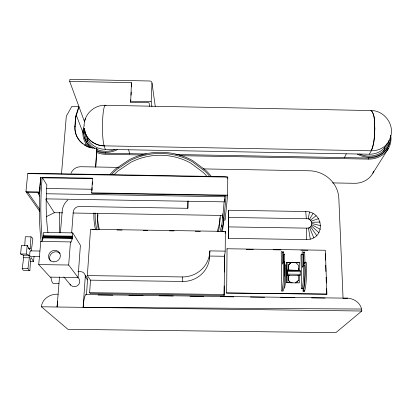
<?xml version="1.0" encoding="UTF-8"?>
<svg xmlns="http://www.w3.org/2000/svg" width="412" height="412" viewBox="0 0 412 412"><rect width="100%" height="100%" fill="white"/><g stroke="black" fill="none" stroke-linecap="round" stroke-linejoin="round"><path stroke-width="0.62" d="M306.513 239.573L306.579 228.14C313.64 228.99 313.11 217.897 306.322 218.71L228.691 217.448L228.521 210.244L305.75 211.516C324.182 211.644 325.943 239.506 306.513 239.573L228.315 238.357L228.521 210.244M226.657 293.004L227.043 248.76L325.351 250.254L326.901 294.142L226.657 293.004L326.901 294.142M224.128 201.705L222.913 215.455L223.798 220.111L225.122 220.137L227.625 195.154L227.769 177.114L224.777 176.671L31.466 173.272L27.738 173.601L25.946 191.729L39.794 211.48M228.315 238.357L228.691 217.448M188.104 200.886L187.841 208.302L79.495 206.51C76.421 206.35 73.413 208.812 73.264 211.943L71.667 232.713M46.077 198.878L224.525 201.865L224.55 198.996M224.525 201.865L224.993 195.612M224.128 295.461L224.602 256.269L225.204 251.124L225.374 231.395L90.532 229.268L87.354 275.587L90.486 280.155L89.646 292.674L90.367 293.638L224.128 295.461L224.21 285.959M224.334 272.018L224.488 254.889M290.666 282.75L286.922 282.694L286.994 275.144L288.246 275.159L288.194 280.196L290.81 282.823L295.811 282.895L298.489 280.407L298.53 275.365M299.473 275.324L299.406 282.869L295.662 282.817L298.489 280.407M286.994 275.144L300.101 275.571L300.291 271.755L300.147 270.509L299.519 270.293L299.591 262.763L298.365 262.444L290.367 262.326M300.147 270.509L287.046 270.112L287.123 262.578L286.335 262.341L286.922 282.694M287.54 275.391L287.591 270.323M288.297 270.133L288.343 265.107L290.867 262.635L296.001 262.748L298.623 265.452L298.427 270.329L287.046 270.112M290.81 282.823L288.333 280.263L288.246 275.159M288.431 270.184L288.482 265.153L291.006 262.676M187.841 201.252L187.841 208.302M90.486 280.155L182.82 281.453A26.224 25.487 -11.3 0 0 209.677 256.048L209.868 250.893L225.204 251.124M298.427 270.329L298.345 268.449M151.935 106.796L151.168 101.718L151.992 83.095A2.281 2.05 -4.7 0 0 149.803 80.999L69.865 79.346L69.695 81.401L84.687 122.235M84.043 125.536L84.342 122.534M149.618 106.43L149.026 102.66L130.666 102.294L131.459 82.673L69.695 81.401M130.666 102.294L130.8 99.73M131.042 95.244L131.217 92.041M131.49 86.911L131.629 84.347M30.416 261.666L33.496 261.713L31.209 257.588L30.576 259.112L29.87 270.632L28.855 270.241L27.939 268.701L29.35 257.794L29.087 255.286L23.396 255.203L20.6 253.967L21.455 245.31L27.213 245.398L29.607 249.785L30.246 248.287L30.957 236.828L25.312 236.74L24.751 245.655M34.078 256.439L33.496 261.713M29.087 255.286L26.378 254.055L27.213 245.398M95.79 166.968L96.866 148.361A23.587 21.383 -12.5 0 1 74.891 126.211L75.669 116.364L78.764 106.646L71.786 106.507L66.317 116.179L61.501 173.885M58.138 294.219C50.558 293.653 42.06 298.7 41.421 306.796L67.944 329.317L335.862 332.654L361.782 311.019L361.525 309.031L83.142 307.342L85.269 276.72A5.248 4.939 -33.9 0 0 80.489 271.621L77.92 271.585M223.798 220.111L226.111 195.592L91.696 193.31L92.504 178.2L40.736 177.294L39.377 191.961L39.681 192.43L26.275 192.203M91.871 190.771L92.092 187.589M92.314 184.411L92.489 181.872M85.279 275.587A5.145 4.851 -34.4 0 1 87.504 279.903L86.479 294.838A15.563 2.415 -87.5 0 0 83.142 307.342M95.584 167.179L96.866 148.361M72.775 232.888L71.683 241.01A8.832 1.586 -88.4 0 1 70.452 241.916L40.793 241.463L38.713 264.581L50.202 277.137L78.059 277.534L80.397 245.258L72.775 232.888L43.59 232.43L42.982 237.956A8.776 1.921 -88.2 0 1 42.451 240.093L42.287 240.557A8.843 1.936 -88.2 0 1 41.545 241.674M78.059 277.534L68.675 265.019L70.452 241.916M82.961 144.02A23.551 21.357 -12.5 0 1 75.077 126.68L75.854 116.843L78.95 107.141L78.764 106.646M59.498 276.993L57.077 307.002A15.481 2.915 -87.2 0 1 57.5 303.083M60.41 232.95L62.238 210.614C62.619 206.5 64.756 202.668 67.846 199.964M39.882 196.215L38.177 193.625L38.29 192.45M39.681 192.43L40.119 187.692M40.407 184.597L40.52 183.361M40.865 179.647L40.979 178.411M227.651 178.35L227.769 177.114L27.738 173.601M390.926 135.682C394.006 123.25 383.551 110.292 370.774 110.504M225.173 233.274L225.374 231.395M227.007 249.064L227.043 248.76M29.87 270.632L24.21 270.55L23.165 270.159L22.217 268.619L23.669 257.711L23.396 255.203M72.126 239.181L72.26 238.409L42.982 237.956M308.207 218.978L309.505 212.046M86.036 134.631A20.95 19.055 -11.9 0 0 105.302 149.355L369.281 154.212C374.431 146.687 374.441 137.134 374.791 128.374C374.292 122.534 375.311 115.35 371.361 110.576L105.199 105.287C95.548 104.916 86.535 112.172 84.511 121.545M84.718 120.86L85.464 118.429M303.191 288.436L303.598 287.349A17.474 2.235 -89.8 0 0 304.849 267.79L304.731 265.225L303.469 265.204L302.243 267.47L301.924 254.688L301.522 254.204L300.956 254.848L301.785 288.663L303.191 288.436L301.934 288.431M84.3 128.477C84.862 138.458 94.477 145.925 104.143 145.853L371.243 150.797C374.343 143.788 374.523 135.914 374.791 128.374C374.276 122.508 375.265 115.432 371.361 110.576M283.41 261.898L282.457 264.133L282.261 252.165L281.751 251.392L281.231 251.979L281.849 291.037L283.101 291.057A20.008 2.034 -89.6 0 0 284.682 261.914L283.41 261.898A20.008 2.003 -89.6 0 1 281.849 291.037M344.319 157.811L346.307 153.789M284.306 288.246L284.769 287.087A17.484 1.808 -89.7 0 0 285.84 267.512L285.758 264.947L284.491 264.926L284.574 267.491A17.484 1.777 -89.6 0 1 284.501 276.184M303.031 288.678L303.098 291.33L304.35 291.351A19.997 2.59 -89.8 0 0 306.219 262.233L304.952 262.217L303.747 264.442L303.438 252.484L302.784 251.711L302.12 252.298L302.171 254.225M85.191 145.003L85.794 143.906M368.915 157.204L368.436 158.033L368.498 159.104L179.565 155.659M309.376 219.457L313.027 213.488M372.819 173.261L388.526 148.284M301.785 288.663L302.346 287.329A17.474 2.204 -89.8 0 0 303.582 267.769L303.469 265.204M283.986 254.168L284.198 253.941L284.527 254.431L284.713 265.297M302.341 254.57L302.758 254.219L303.165 254.709L303.443 265.57M310.391 220.209L316.092 215.744M46.304 216.666L54.322 212.71L62.686 212.844M311.184 221.177L318.481 218.664M311.693 222.3L320.042 222.058M89.646 292.674L224.262 294.513M85.814 294.59L347.666 298.175C353.887 298.556 360.212 302.66 361.525 309.031M98.056 294.997L112.847 295.198M128.92 295.414L143.067 295.61M159.145 295.826L173.292 296.022M190.009 296.249L203.518 296.429M220.235 296.655L233.738 296.841M250.46 297.067L264.607 297.263M280.68 297.479L294.827 297.67M311.549 297.902L325.053 298.082M41.421 306.796L361.782 311.019M43.296 235.715L72.522 236.169M43.188 236.653L72.43 237.101M43.121 237.101L72.378 237.549M43.085 237.343L72.347 237.796M43.054 237.533L72.321 237.987M246.252 249.358L253.308 249.461M273.197 249.765L280.896 249.883M300.781 250.182L307.836 250.29M28.361 248.256L30.246 248.287M282.261 252.165L283.507 252.185L283.677 262.259M303.438 252.484L304.684 252.505L304.968 263.206M284.527 254.431L283.281 254.41L283.399 261.44M301.924 254.688L303.165 254.709M30.509 250.887L39.918 251.032M209.677 256.048L224.602 256.269M20.6 253.967L26.378 254.055M39.732 256.666L30.318 256.522A2.817 0.654 -87.8 0 1 29.772 253.375A2.817 0.654 -87.8 0 1 30.673 250.98M23.669 257.711L29.35 257.794M286.335 262.341L298.679 262.526M287.123 262.578L290.867 262.635M295.852 262.707L299.591 262.763M38.713 264.581L68.675 265.019M298.273 270.277L299.519 270.293M299.833 270.401L287.318 270.221L287.267 275.267L289.77 275.304M287.715 271.575L300.291 271.755M22.217 268.619L27.939 268.701M287.689 274.109L300.271 274.294M297.907 275.417L300.101 275.571M87.354 275.587L182.264 276.941A26.94 26.131 -10.5 0 0 209.868 250.893M286.701 282.575L292.304 282.653M295.414 282.699L297.284 282.725M58.937 283.636L53.941 283.569A21.053 4.202 -87.8 0 1 50.877 277.06M46.381 188.475L92.01 189.257M25.946 191.729L39.377 191.961M91.49 192.842L227.625 195.154M38.177 193.625L39.464 193.645M46.525 193.764L224.983 196.782M72.981 213.014L222.913 215.455M228.624 226.899L306.579 228.14M91.989 229.633L95.836 229.695M116.993 230.025L122.122 230.107M143.283 230.442L147.774 230.509M169.574 230.854L174.06 230.926M195.221 231.261L200.35 231.338M222.15 231.683L224.077 231.714M96.398 151.194A23.144 21.069 -11.9 0 0 105.735 153.233L146.198 153.97M175.744 154.51L368.436 158.033A22.964 20.688 22.1 0 0 389.433 142.67M142.938 154.989L105.663 154.309A24.298 22.119 -11.9 0 1 96.434 152.414M118.589 167.39L80.834 166.721A9.733 8.946 -18.6 0 0 71.039 173.21M203.08 168.899L309.371 170.789A28.964 27.11 21.9 0 1 338.834 198.311L343.057 298.329L347.666 298.175M42.312 177.814L92.705 178.69M332.551 182.913L354.408 183.294A22.073 20.152 23.1 0 0 373.833 171.14M130.455 101.3L151.168 101.718M43.245 236.189L72.466 236.771M105.302 149.355L104.143 145.853C94.595 145.771 84.764 138.468 84.486 128.462M311.894 223.505L320.654 225.688M311.766 224.7L320.284 229.314M30.957 236.828L31.951 237.41L32.826 239.078L31.466 249.662L31.631 250.81M311.317 225.812L318.94 232.692M304.02 251.732L304.684 252.505M63.793 276.864L70.699 285.156M85.269 276.72L87.504 279.903M310.586 226.76L316.72 235.582M27.764 192.229L39.722 209.42M282.987 251.413L283.507 252.185M45.804 199.454L54.322 212.71M309.608 227.486L313.764 237.786M74.891 126.211L75.077 126.68M75.669 116.364L75.854 116.843M76.127 114.788L83.481 133.895M105.446 152.378L105.735 153.233M128.642 149.783L129.723 154.062M131.459 82.673L131.665 83.708M308.459 227.929L310.282 239.145M151.992 83.095L155.267 106.384M182.264 276.941L182.82 281.453M42.451 240.093L42.065 236.694A71.405 14.363 -88.8 0 1 42.215 177.32L46.855 185.024A53.467 10.666 -88.8 0 0 47.983 232.61M41.128 241.324L40.592 236.673A71.405 14.497 -88.8 0 1 40.736 177.294M305.75 211.516L306.322 218.71M325.274 253.73L325.495 260.08M325.676 265.163L325.897 271.513M326.098 277.23L326.304 282.946M326.505 288.663L326.706 294.379M304.319 290.069L304.35 291.351M286.165 267.934L286.278 274.232M59.369 212.319L59.385 232.78M57.587 302.47A15.481 2.915 -87.2 0 1 57.773 301.285M77.508 277.286A5.268 4.954 -35.1 0 1 77.986 285.269A5.268 4.954 -35.1 0 1 69.958 284.095M223.592 219.457A63.649 60.688 -12 0 1 222.222 231.508M223.917 218.164A65.256 62.068 -11.5 0 1 221.383 231.147M95.563 229.772A65.256 62.068 -11.5 0 1 93.926 212.922M109.783 174.652A65.256 62.068 -11.5 0 1 115.669 168.848L129.414 159.619A65.256 62.068 -11.5 0 1 192.945 160.768L205.902 170.45A65.256 62.068 -11.5 0 1 211.093 176.182M222.861 213.787A63.989 60.863 -11.5 0 1 219.982 231.379M96.959 230.04A63.989 60.863 -11.5 0 1 95.193 212.968M111.575 174.451A63.989 60.863 -11.5 0 1 116.498 169.687L129.981 160.629A63.989 60.863 -11.5 0 1 192.306 161.751L205.011 171.258A63.989 60.863 -11.5 0 1 209.708 176.382M222.315 215.373A62.506 59.591 -12 0 1 222.398 217.855M221.996 225.323A62.506 59.591 -12 0 1 221.831 226.574M98.314 229.613A62.506 59.591 -12 0 1 97.974 214.595M219.941 217.814A60.034 57.232 -12 0 1 218.381 231.498M220.322 215.285A61.553 58.535 -11.5 0 1 217.165 231.549M99.462 229.695A61.553 58.535 -11.5 0 1 97.541 213.282M113.97 174.812A61.553 58.535 -11.5 0 1 118.028 170.939L131.001 162.21A61.553 58.535 -11.5 0 1 191.008 163.291L203.234 172.448A61.553 58.535 -11.5 0 1 206.706 176.135M209.631 257.222A26.059 25.338 -11.5 0 1 209.59 258.324M41.035 241.684A8.843 1.936 -88.2 0 1 40.793 241.463M50.681 261.115A6.062 5.634 -31.7 0 1 51.881 253.189A6.062 5.634 -31.7 0 1 60.054 253.478M90.372 147.779A23.551 21.357 -12.5 0 1 88.652 147.192M88.096 146.971A23.551 21.357 -12.5 0 1 85.933 145.941M85.418 145.652A23.551 21.357 -12.5 0 1 84.403 145.039M304.952 262.217A19.997 2.554 -89.8 0 1 303.098 291.33M104.143 145.853A21.089 2.869 -89.7 0 1 102.603 120.459A21.089 2.869 -89.7 0 1 105.951 105.544M390.674 135.569A21.033 18.895 22 0 1 371.243 150.797M387.342 143.263A20.791 18.71 22.1 0 1 369.281 154.212M390.411 136.959A23.031 20.739 22.1 0 1 357.307 154.114M389.062 140.379A21.872 19.694 22.1 0 1 359.558 154.037M384.88 147.084A21.373 19.312 22.3 0 1 383.68 151.343M117.271 149.7A23.211 21.12 -11.9 0 1 96.635 150.571M92.35 148.232A23.211 21.12 -11.9 0 1 84.058 128.07M114.984 149.541A22.037 20.054 -11.9 0 1 96.29 149.196M94.642 148.341A22.037 20.054 -11.9 0 1 84.887 130.547M91.134 147.918A23.144 21.069 -11.9 0 1 84.445 136.939M84.038 133.895A23.144 21.069 -11.9 0 1 84.027 132.041M87.72 141.682A21.537 19.663 -12.2 0 1 87.519 138.813M88.451 146.945A24.298 22.119 -11.9 0 1 84.166 125.691M390.782 135.533A24.112 21.723 22.1 0 1 368.498 159.104M53.957 261.888A6.103 5.67 -31.5 0 0 59.833 253.267A6.103 5.67 -31.5 0 0 49.491 253.133A6.103 5.67 -31.5 0 0 53.957 261.888"/></g></svg>
